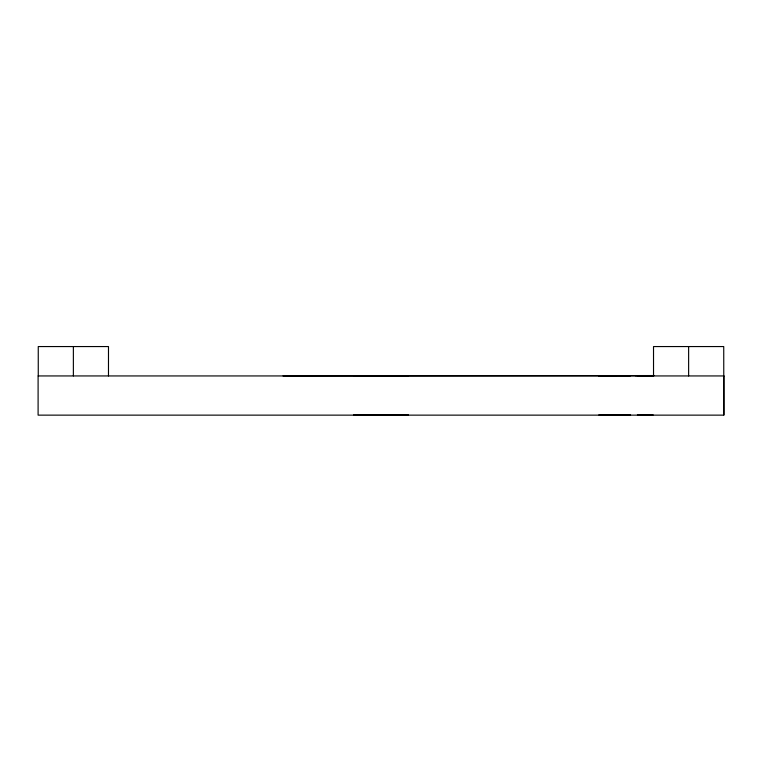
<?xml version="1.0" encoding="UTF-8"?>
<svg xmlns="http://www.w3.org/2000/svg" width="762" height="762" viewBox="0 0 762 762"><rect width="100%" height="100%" fill="white"/><g stroke="black" fill="none" stroke-linecap="round" stroke-linejoin="round"><path stroke-width="1.14" d="M283.026 375.942L654.51 375.552M723.814 414.909L723.738 346.558L653.52 346.558L653.529 375.942M408.432 414.909L353.568 414.909M653.167 414.909L637.403 414.947M637.403 375.761L653.167 375.723L635.251 375.666M630.574 375.761L598.513 375.714L616.429 375.761M630.574 414.957L598.818 414.909M373.904 375.761L353.568 375.714L408.432 375.714L388.106 375.666M688.629 346.558L688.629 375.942M108.48 375.942L108.49 346.558L38.252 346.558L38.262 375.942M73.371 346.558L73.371 375.942M723.9 375.942L38.1 375.942L38.1 415.138L723.9 415.138L723.9 375.942"/></g></svg>
